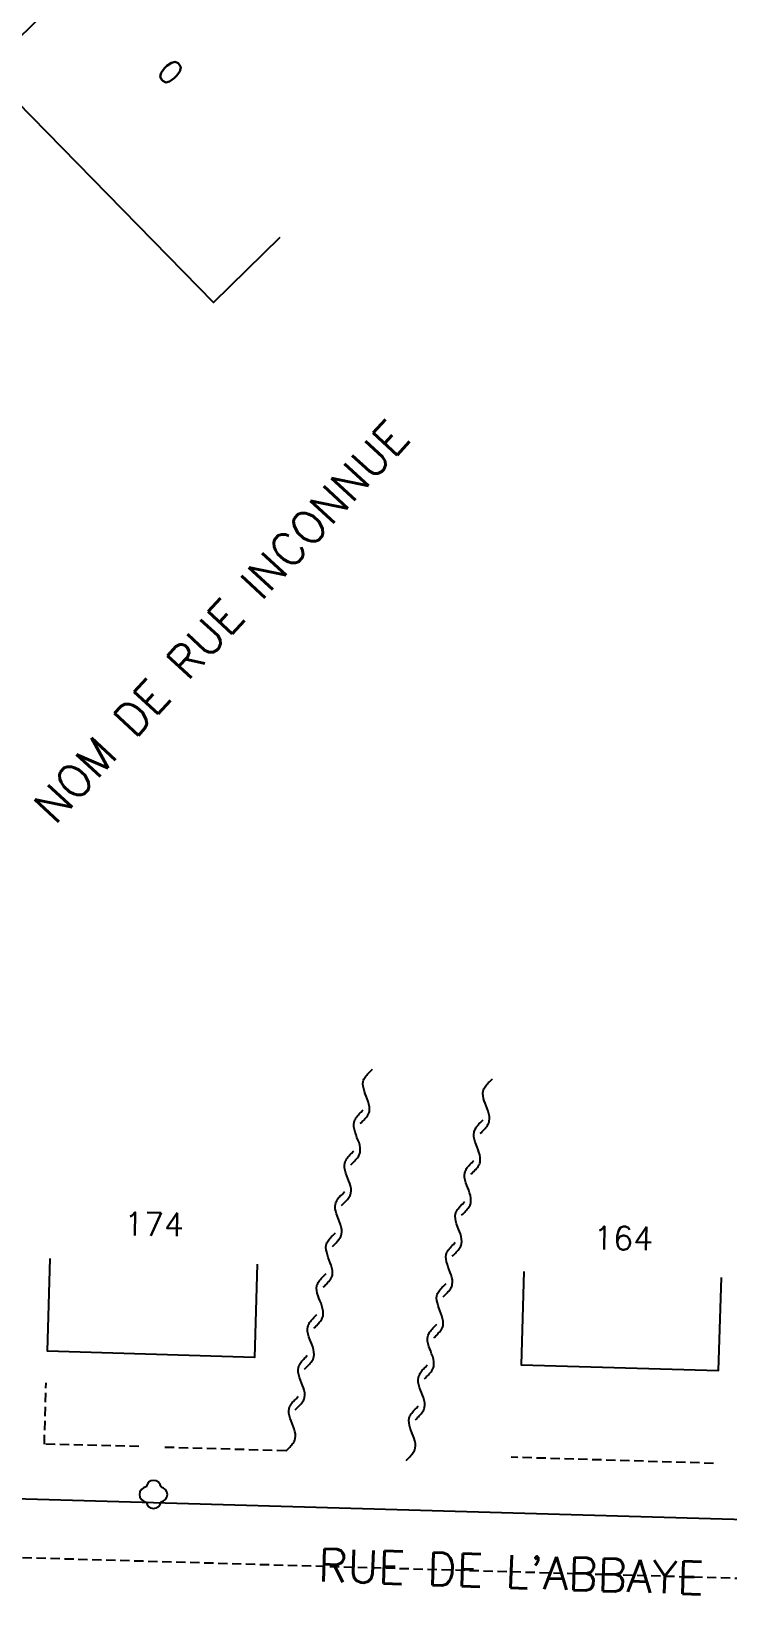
# Model space of a CAD drawing. Header units: millimetres. Extents: x 107999 to 109001, y 146999 to 148001.
# Drawn here: x 108285.8 to 108323.2, y 147384.5 to 147468.4 of the extents above; entities that cross this region are included whole.
import ezdxf
from ezdxf.enums import TextEntityAlignment as Align

# ---------------------------------------------------------------- set-up
doc = ezdxf.new("R2010")
doc.units = ezdxf.units.MM
doc.linetypes.add('DASHED', pattern=[0.75, 0.5, -0.25])
for name, color, linetype in [('W0001', 6, 'DASHED'), ('W0008', 7, 'CONTINUOUS'), ('W0100', 7, 'CONTINUOUS'), ('W0112', 1, 'DASHED'), ('W0300', 7, 'CONTINUOUS'), ('W0310', 3, 'CONTINUOUS'), ('W0989', 7, 'CONTINUOUS'), ('W0991', 7, 'CONTINUOUS')]:
    doc.layers.add(name, color=color, linetype=linetype)
doc.styles.get("Standard").update_dxf_attribs({"font": 'romans.shx', "width": 0.85})

msp = doc.modelspace()

# ---------------------------------------------------------------- linework, layer by layer
at = {"layer": 'W0001'}
msp.add_lwpolyline([(108236.436, 147406.719), (108244.123, 147399.031), (108249.928, 147394.344), (108254.373, 147391.344), (108258.811, 147389.125), (108263.506, 147387.594), (108268.03, 147386.922), (108271.1, 147386.922), (108366.365, 147384.172), (108424.123, 147382.516), (108457.256, 147379.547)], dxfattribs=at)
at = {"layer": 'W0008'}
msp.add_lwpolyline([(108271.194, 147390.078), (108366.459, 147387.328), (108416.561, 147385.891)], dxfattribs=at)
at = {"layer": 'W0100'}
for points in [[(108298.543, 147474.184), (108295.045, 147477.756), (108283.388, 147466.341), (108295.605, 147453.881), (108299.175, 147457.382)], [(108297.936, 147402.25), (108297.795, 147397.25), (108286.694, 147397.578), (108286.834, 147402.563)], [(108312.256, 147401.859), (108312.108, 147396.859), (108322.701, 147396.547), (108322.85, 147401.547)]]:
    msp.add_lwpolyline(points, dxfattribs=at)
at = {"layer": 'W0112'}
for points in [[(108291.592, 147392.469), (108286.522, 147392.594), (108286.615, 147395.891)], [(108299.49, 147392.234), (108292.99, 147392.422)], [(108322.42, 147391.563), (108311.576, 147391.891)]]:
    msp.add_lwpolyline(points, dxfattribs=at)
at = {"layer": 'W0300'}
for centre, radius, start, end in [((108292.031, 147389.891), 0.409, 96.5819, 263.4181), ((108292.383, 147390.25), 0.401, 6.7098, 173.2902), ((108292.734, 147389.891), 0.393, 276.8428, 83.1572), ((108292.383, 147389.547), 0.401, 186.7098, 353.2902)]:
    msp.add_arc(centre, radius, start, end, dxfattribs=at)
at = {"layer": 'W0310'}
for points in [[(108303.467, 147409.797), (108303.522, 147409.844), (108303.576, 147409.906), (108303.631, 147409.953), (108303.678, 147410), (108303.725, 147410.062), (108303.772, 147410.109), (108303.819, 147410.172), (108303.858, 147410.219), (108303.889, 147410.281), (108303.92, 147410.328), (108303.944, 147410.391), (108303.959, 147410.453), (108303.967, 147410.578), (108303.967, 147410.703), (108303.936, 147410.844), (108303.897, 147410.984), (108303.85, 147411.125), (108303.795, 147411.266), (108303.74, 147411.391), (108303.694, 147411.531), (108303.655, 147411.672), (108303.623, 147411.812), (108303.615, 147411.938), (108303.631, 147412.062), (108303.647, 147412.125), (108303.67, 147412.188), (108303.701, 147412.234), (108303.733, 147412.297), (108303.772, 147412.344), (108303.819, 147412.406), (108303.865, 147412.453), (108303.912, 147412.516), (108303.959, 147412.562), (108304.014, 147412.609), (108304.069, 147412.672), (108304.123, 147412.719)], [(108309.905, 147409.266), (108309.959, 147409.312), (108310.014, 147409.375), (108310.069, 147409.422), (108310.115, 147409.484), (108310.17, 147409.531), (108310.217, 147409.594), (108310.256, 147409.641), (108310.295, 147409.703), (108310.326, 147409.75), (108310.358, 147409.812), (108310.381, 147409.875), (108310.397, 147409.938), (108310.405, 147410.062), (108310.405, 147410.188), (108310.373, 147410.328), (108310.334, 147410.469), (108310.287, 147410.609), (108310.233, 147410.75), (108310.178, 147410.891), (108310.123, 147411.016), (108310.084, 147411.156), (108310.061, 147411.297), (108310.053, 147411.422), (108310.069, 147411.547), (108310.084, 147411.609), (108310.108, 147411.672), (108310.139, 147411.719), (108310.17, 147411.781), (108310.217, 147411.828), (108310.256, 147411.891), (108310.303, 147411.938), (108310.35, 147412), (108310.405, 147412.047), (108310.459, 147412.094), (108310.514, 147412.156), (108310.569, 147412.203)], [(108302.967, 147407.594), (108303.022, 147407.641), (108303.076, 147407.703), (108303.131, 147407.75), (108303.178, 147407.797), (108303.225, 147407.859), (108303.272, 147407.906), (108303.319, 147407.969), (108303.358, 147408.016), (108303.389, 147408.078), (108303.42, 147408.125), (108303.444, 147408.188), (108303.459, 147408.25), (108303.467, 147408.375), (108303.467, 147408.5), (108303.444, 147408.641), (108303.405, 147408.781), (108303.35, 147408.922), (108303.295, 147409.062), (108303.248, 147409.203), (108303.194, 147409.344), (108303.155, 147409.484), (108303.131, 147409.625), (108303.123, 147409.75), (108303.139, 147409.875), (108303.155, 147409.938), (108303.178, 147410), (108303.209, 147410.047), (108303.24, 147410.109), (108303.28, 147410.156), (108303.326, 147410.219), (108303.373, 147410.266), (108303.42, 147410.328), (108303.467, 147410.375), (108303.522, 147410.422), (108303.576, 147410.484), (108303.631, 147410.531)], [(108309.405, 147407.078), (108309.459, 147407.125), (108309.514, 147407.188), (108309.569, 147407.234), (108309.623, 147407.297), (108309.67, 147407.344), (108309.717, 147407.391), (108309.764, 147407.453), (108309.803, 147407.5), (108309.834, 147407.562), (108309.865, 147407.609), (108309.889, 147407.672), (108309.905, 147407.734), (108309.912, 147407.859), (108309.912, 147407.984), (108309.881, 147408.125), (108309.842, 147408.266), (108309.795, 147408.391), (108309.74, 147408.531), (108309.686, 147408.672), (108309.639, 147408.812), (108309.6, 147408.953), (108309.569, 147409.094), (108309.561, 147409.219), (108309.576, 147409.344), (108309.592, 147409.406), (108309.615, 147409.469), (108309.647, 147409.516), (108309.678, 147409.578), (108309.717, 147409.625), (108309.764, 147409.688), (108309.811, 147409.734), (108309.858, 147409.797), (108309.905, 147409.844), (108309.959, 147409.891), (108310.014, 147409.953), (108310.069, 147410)], [(108302.467, 147405.406), (108302.522, 147405.453), (108302.576, 147405.516), (108302.631, 147405.562), (108302.686, 147405.625), (108302.733, 147405.672), (108302.78, 147405.719), (108302.826, 147405.781), (108302.865, 147405.828), (108302.897, 147405.891), (108302.928, 147405.938), (108302.951, 147406), (108302.967, 147406.062), (108302.975, 147406.188), (108302.975, 147406.312), (108302.944, 147406.453), (108302.905, 147406.594), (108302.858, 147406.719), (108302.803, 147406.859), (108302.748, 147407), (108302.701, 147407.141), (108302.662, 147407.281), (108302.631, 147407.422), (108302.623, 147407.547), (108302.639, 147407.672), (108302.655, 147407.734), (108302.678, 147407.797), (108302.709, 147407.844), (108302.74, 147407.906), (108302.78, 147407.953), (108302.826, 147408.016), (108302.873, 147408.062), (108302.92, 147408.125), (108302.967, 147408.172), (108303.022, 147408.219), (108303.076, 147408.281), (108303.131, 147408.328)], [(108308.912, 147404.891), (108308.967, 147404.938), (108309.022, 147405), (108309.076, 147405.047), (108309.123, 147405.094), (108309.17, 147405.156), (108309.217, 147405.203), (108309.264, 147405.266), (108309.303, 147405.312), (108309.334, 147405.375), (108309.365, 147405.422), (108309.389, 147405.484), (108309.405, 147405.547), (108309.412, 147405.672), (108309.412, 147405.797), (108309.381, 147405.938), (108309.342, 147406.078), (108309.295, 147406.219), (108309.24, 147406.359), (108309.186, 147406.484), (108309.139, 147406.625), (108309.1, 147406.766), (108309.069, 147406.906), (108309.061, 147407.031), (108309.076, 147407.156), (108309.092, 147407.219), (108309.115, 147407.281), (108309.147, 147407.328), (108309.178, 147407.391), (108309.217, 147407.438), (108309.264, 147407.5), (108309.311, 147407.547), (108309.358, 147407.609), (108309.405, 147407.656), (108309.459, 147407.703), (108309.514, 147407.766), (108309.569, 147407.812)], [(108301.975, 147403.203), (108302.03, 147403.25), (108302.084, 147403.313), (108302.139, 147403.359), (108302.186, 147403.406), (108302.233, 147403.469), (108302.28, 147403.516), (108302.326, 147403.578), (108302.365, 147403.625), (108302.397, 147403.688), (108302.428, 147403.734), (108302.451, 147403.797), (108302.467, 147403.859), (108302.483, 147403.984), (108302.475, 147404.109), (108302.444, 147404.25), (108302.405, 147404.391), (108302.358, 147404.531), (108302.303, 147404.672), (108302.248, 147404.812), (108302.201, 147404.953), (108302.155, 147405.094), (108302.131, 147405.234), (108302.123, 147405.359), (108302.139, 147405.484), (108302.155, 147405.547), (108302.178, 147405.609), (108302.209, 147405.656), (108302.24, 147405.719), (108302.287, 147405.766), (108302.326, 147405.828), (108302.373, 147405.875), (108302.42, 147405.938), (108302.475, 147405.984), (108302.53, 147406.031), (108302.584, 147406.094), (108302.639, 147406.141)], [(108308.412, 147402.688), (108308.467, 147402.734), (108308.522, 147402.797), (108308.576, 147402.844), (108308.623, 147402.891), (108308.67, 147402.953), (108308.717, 147403), (108308.764, 147403.063), (108308.803, 147403.109), (108308.834, 147403.172), (108308.865, 147403.219), (108308.889, 147403.281), (108308.905, 147403.344), (108308.92, 147403.469), (108308.912, 147403.594), (108308.889, 147403.734), (108308.85, 147403.875), (108308.795, 147404.016), (108308.74, 147404.141), (108308.694, 147404.281), (108308.639, 147404.422), (108308.6, 147404.562), (108308.576, 147404.703), (108308.569, 147404.828), (108308.584, 147404.953), (108308.6, 147405.016), (108308.623, 147405.078), (108308.655, 147405.125), (108308.686, 147405.188), (108308.725, 147405.234), (108308.772, 147405.297), (108308.819, 147405.344), (108308.865, 147405.406), (108308.912, 147405.453), (108308.967, 147405.5), (108309.022, 147405.562), (108309.076, 147405.609)], [(108301.475, 147401.016), (108301.53, 147401.063), (108301.584, 147401.125), (108301.639, 147401.172), (108301.694, 147401.234), (108301.74, 147401.281), (108301.787, 147401.328), (108301.834, 147401.391), (108301.873, 147401.438), (108301.905, 147401.5), (108301.936, 147401.547), (108301.959, 147401.609), (108301.975, 147401.672), (108301.983, 147401.797), (108301.983, 147401.922), (108301.951, 147402.063), (108301.912, 147402.203), (108301.865, 147402.328), (108301.811, 147402.469), (108301.756, 147402.609), (108301.709, 147402.75), (108301.67, 147402.891), (108301.639, 147403.031), (108301.631, 147403.156), (108301.647, 147403.281), (108301.662, 147403.344), (108301.686, 147403.406), (108301.717, 147403.453), (108301.748, 147403.516), (108301.787, 147403.563), (108301.834, 147403.625), (108301.881, 147403.672), (108301.928, 147403.734), (108301.975, 147403.781), (108302.03, 147403.828), (108302.084, 147403.891), (108302.139, 147403.938)], [(108307.912, 147400.5), (108307.967, 147400.547), (108308.022, 147400.609), (108308.076, 147400.656), (108308.131, 147400.719), (108308.178, 147400.766), (108308.225, 147400.813), (108308.272, 147400.875), (108308.311, 147400.922), (108308.342, 147400.984), (108308.373, 147401.031), (108308.397, 147401.094), (108308.412, 147401.156), (108308.42, 147401.281), (108308.42, 147401.406), (108308.389, 147401.547), (108308.35, 147401.688), (108308.303, 147401.813), (108308.248, 147401.953), (108308.194, 147402.094), (108308.147, 147402.234), (108308.108, 147402.375), (108308.076, 147402.516), (108308.069, 147402.641), (108308.084, 147402.766), (108308.1, 147402.828), (108308.123, 147402.891), (108308.155, 147402.938), (108308.186, 147403), (108308.225, 147403.047), (108308.272, 147403.109), (108308.319, 147403.156), (108308.365, 147403.219), (108308.412, 147403.266), (108308.467, 147403.313), (108308.522, 147403.375), (108308.576, 147403.422)], [(108300.983, 147398.813), (108301.037, 147398.859), (108301.092, 147398.922), (108301.147, 147398.969), (108301.194, 147399.031), (108301.248, 147399.078), (108301.287, 147399.141), (108301.334, 147399.188), (108301.373, 147399.25), (108301.405, 147399.297), (108301.436, 147399.359), (108301.459, 147399.422), (108301.475, 147399.484), (108301.483, 147399.609), (108301.483, 147399.734), (108301.451, 147399.875), (108301.412, 147400.016), (108301.365, 147400.156), (108301.311, 147400.297), (108301.256, 147400.438), (108301.209, 147400.563), (108301.162, 147400.703), (108301.139, 147400.844), (108301.131, 147400.969), (108301.147, 147401.094), (108301.162, 147401.156), (108301.186, 147401.219), (108301.217, 147401.266), (108301.248, 147401.328), (108301.287, 147401.375), (108301.334, 147401.438), (108301.381, 147401.484), (108301.428, 147401.547), (108301.475, 147401.594), (108301.53, 147401.641), (108301.584, 147401.703), (108301.639, 147401.75)], [(108307.42, 147398.297), (108307.475, 147398.344), (108307.53, 147398.406), (108307.584, 147398.453), (108307.631, 147398.5), (108307.678, 147398.563), (108307.725, 147398.609), (108307.772, 147398.672), (108307.811, 147398.719), (108307.842, 147398.781), (108307.873, 147398.828), (108307.897, 147398.891), (108307.912, 147398.953), (108307.92, 147399.078), (108307.92, 147399.203), (108307.889, 147399.344), (108307.85, 147399.484), (108307.803, 147399.625), (108307.748, 147399.766), (108307.694, 147399.906), (108307.647, 147400.031), (108307.608, 147400.172), (108307.576, 147400.313), (108307.569, 147400.438), (108307.584, 147400.563), (108307.6, 147400.625), (108307.623, 147400.688), (108307.655, 147400.734), (108307.686, 147400.797), (108307.725, 147400.844), (108307.772, 147400.906), (108307.819, 147400.953), (108307.865, 147401.016), (108307.92, 147401.063), (108307.975, 147401.109), (108308.03, 147401.172), (108308.084, 147401.219)], [(108300.483, 147396.625), (108300.537, 147396.672), (108300.592, 147396.734), (108300.647, 147396.781), (108300.694, 147396.828), (108300.74, 147396.891), (108300.787, 147396.938), (108300.834, 147397), (108300.873, 147397.047), (108300.905, 147397.109), (108300.936, 147397.156), (108300.959, 147397.219), (108300.975, 147397.281), (108300.99, 147397.406), (108300.983, 147397.531), (108300.959, 147397.672), (108300.92, 147397.813), (108300.865, 147397.953), (108300.819, 147398.078), (108300.764, 147398.219), (108300.709, 147398.359), (108300.67, 147398.5), (108300.647, 147398.641), (108300.639, 147398.766), (108300.655, 147398.891), (108300.67, 147398.953), (108300.694, 147399.016), (108300.725, 147399.063), (108300.756, 147399.125), (108300.795, 147399.172), (108300.842, 147399.234), (108300.889, 147399.281), (108300.936, 147399.344), (108300.983, 147399.391), (108301.037, 147399.438), (108301.092, 147399.5), (108301.147, 147399.547)], [(108306.92, 147396.109), (108306.975, 147396.156), (108307.03, 147396.219), (108307.084, 147396.266), (108307.131, 147396.313), (108307.178, 147396.375), (108307.225, 147396.422), (108307.272, 147396.484), (108307.311, 147396.531), (108307.342, 147396.594), (108307.373, 147396.641), (108307.397, 147396.703), (108307.412, 147396.766), (108307.428, 147396.891), (108307.42, 147397.016), (108307.397, 147397.156), (108307.358, 147397.297), (108307.303, 147397.438), (108307.256, 147397.578), (108307.201, 147397.703), (108307.147, 147397.844), (108307.108, 147397.984), (108307.084, 147398.125), (108307.076, 147398.25), (108307.092, 147398.375), (108307.108, 147398.438), (108307.131, 147398.5), (108307.162, 147398.547), (108307.194, 147398.609), (108307.233, 147398.656), (108307.28, 147398.719), (108307.326, 147398.766), (108307.373, 147398.828), (108307.42, 147398.875), (108307.475, 147398.922), (108307.53, 147398.984), (108307.584, 147399.031)], [(108299.983, 147394.438), (108300.037, 147394.484), (108300.092, 147394.547), (108300.147, 147394.594), (108300.201, 147394.656), (108300.248, 147394.703), (108300.295, 147394.75), (108300.342, 147394.813), (108300.381, 147394.859), (108300.412, 147394.922), (108300.444, 147394.969), (108300.467, 147395.031), (108300.483, 147395.094), (108300.49, 147395.219), (108300.49, 147395.344), (108300.459, 147395.484), (108300.42, 147395.625), (108300.373, 147395.75), (108300.319, 147395.891), (108300.264, 147396.031), (108300.217, 147396.172), (108300.178, 147396.313), (108300.147, 147396.453), (108300.139, 147396.578), (108300.155, 147396.703), (108300.17, 147396.766), (108300.194, 147396.828), (108300.225, 147396.875), (108300.256, 147396.938), (108300.295, 147396.984), (108300.342, 147397.047), (108300.389, 147397.094), (108300.436, 147397.156), (108300.483, 147397.203), (108300.537, 147397.25), (108300.592, 147397.313), (108300.647, 147397.359)], [(108306.428, 147393.906), (108306.483, 147393.953), (108306.537, 147394.016), (108306.592, 147394.063), (108306.639, 147394.109), (108306.686, 147394.172), (108306.733, 147394.219), (108306.78, 147394.281), (108306.819, 147394.328), (108306.85, 147394.391), (108306.881, 147394.438), (108306.905, 147394.5), (108306.92, 147394.563), (108306.928, 147394.688), (108306.928, 147394.813), (108306.905, 147394.953), (108306.858, 147395.094), (108306.811, 147395.219), (108306.756, 147395.359), (108306.701, 147395.5), (108306.655, 147395.641), (108306.615, 147395.781), (108306.584, 147395.922), (108306.576, 147396.047), (108306.592, 147396.172), (108306.608, 147396.234), (108306.631, 147396.297), (108306.662, 147396.359), (108306.694, 147396.406), (108306.733, 147396.469), (108306.78, 147396.516), (108306.819, 147396.578), (108306.873, 147396.625), (108306.92, 147396.688), (108306.975, 147396.734), (108307.03, 147396.797), (108307.084, 147396.844)], [(108299.49, 147392.234), (108299.545, 147392.281), (108299.6, 147392.344), (108299.655, 147392.391), (108299.701, 147392.438), (108299.748, 147392.5), (108299.795, 147392.547), (108299.842, 147392.609), (108299.881, 147392.656), (108299.912, 147392.719), (108299.944, 147392.766), (108299.967, 147392.828), (108299.983, 147392.891), (108299.99, 147393.016), (108299.99, 147393.141), (108299.959, 147393.281), (108299.92, 147393.422), (108299.873, 147393.563), (108299.819, 147393.703), (108299.764, 147393.844), (108299.717, 147393.969), (108299.678, 147394.109), (108299.647, 147394.25), (108299.639, 147394.375), (108299.655, 147394.5), (108299.67, 147394.563), (108299.694, 147394.625), (108299.725, 147394.672), (108299.756, 147394.734), (108299.795, 147394.781), (108299.842, 147394.844), (108299.889, 147394.891), (108299.936, 147394.953), (108299.99, 147395), (108300.045, 147395.047), (108300.1, 147395.109), (108300.155, 147395.156)], [(108305.928, 147391.719), (108305.983, 147391.766), (108306.037, 147391.828), (108306.092, 147391.875), (108306.139, 147391.922), (108306.186, 147391.984), (108306.233, 147392.031), (108306.28, 147392.094), (108306.319, 147392.141), (108306.35, 147392.203), (108306.381, 147392.25), (108306.405, 147392.313), (108306.42, 147392.375), (108306.436, 147392.5), (108306.428, 147392.625), (108306.405, 147392.766), (108306.365, 147392.906), (108306.311, 147393.047), (108306.256, 147393.172), (108306.209, 147393.313), (108306.155, 147393.453), (108306.115, 147393.594), (108306.092, 147393.734), (108306.084, 147393.859), (108306.1, 147393.984), (108306.115, 147394.047), (108306.139, 147394.109), (108306.17, 147394.156), (108306.201, 147394.219), (108306.24, 147394.266), (108306.287, 147394.328), (108306.334, 147394.375), (108306.381, 147394.438), (108306.428, 147394.484), (108306.483, 147394.531), (108306.537, 147394.594), (108306.592, 147394.641)]]:
    msp.add_lwpolyline(points, dxfattribs=at)

# ---------------------------------------------------------------- texts
at = {"layer": 'W0989'}
for s, rotation, p in [('NOM DE RUE INCONNUE', 47.31331, (108296.005, 147436.744)), ("RUE DE L'ABBAYE", 358, (108311.567, 147385.754))]:
    msp.add_text(s, height=1.75, rotation=rotation, dxfattribs=at).set_placement(p, align=Align.MIDDLE)
at = {"layer": 'W0991'}
for s, rotation, p in [('0', 314.43757, (108293.29, 147466.24)), ('174', 359, (108292.402, 147404.401)), ('164', 359, (108317.581, 147403.649))]:
    msp.add_text(s, height=1.25, rotation=rotation, dxfattribs=at).set_placement(p, align=Align.MIDDLE)

doc.saveas('drawing.dxf')
